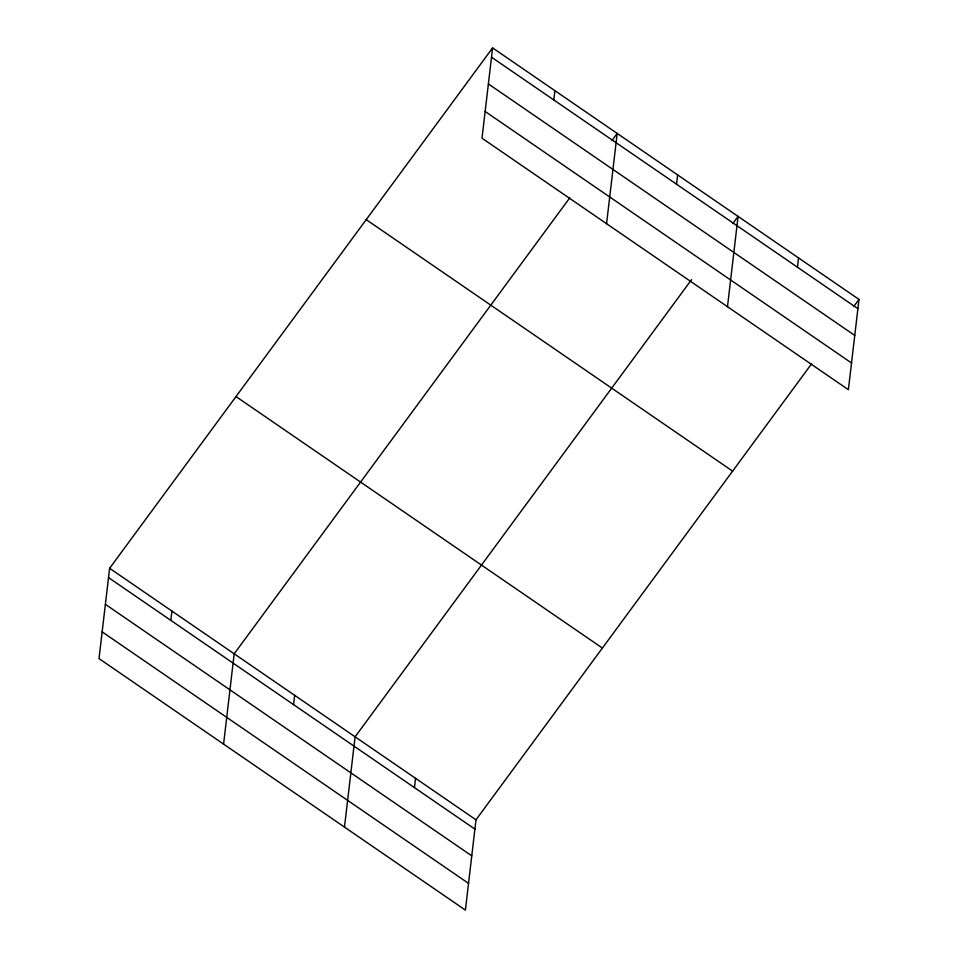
<?xml version="1.0" encoding="UTF-8"?>
<svg xmlns="http://www.w3.org/2000/svg" width="958" height="958" viewBox="0 0 958 958"><rect width="100%" height="100%" fill="white"/><g stroke="black" fill="none" stroke-linecap="round" stroke-linejoin="round"><path stroke-width="1.44" d="M492.604 47.9L482.006 138.192L848.381 389.702L858.991 299.411L492.604 47.9L109.619 568.298L99.009 658.589L465.396 910.1L475.994 819.808L811.594 363.812M170.811 620.353L171.901 611.06M223.585 744.103L234.183 653.811L569.782 197.815M293.543 704.609L294.645 695.316M344.485 827.101L355.095 736.81L691.568 279.616M414.455 787.608L415.544 778.315M553.796 99.955L554.898 90.663M606.57 223.705L617.18 133.413L611.911 140.575M676.54 184.211L677.629 174.919M727.481 306.704L738.079 216.412L732.822 223.573M797.439 267.21L798.541 257.918M853.722 306.572L858.991 299.411M491.514 57.193L857.901 308.704M488.376 83.921L854.764 335.432M485.143 111.463L851.518 362.974M366.219 219.633L732.607 471.144M236.003 396.564L602.39 648.075M109.619 568.298L475.994 819.808M108.529 577.602L474.905 829.113M105.38 604.33L471.767 855.841M102.147 631.861L468.534 883.372"/></g></svg>
